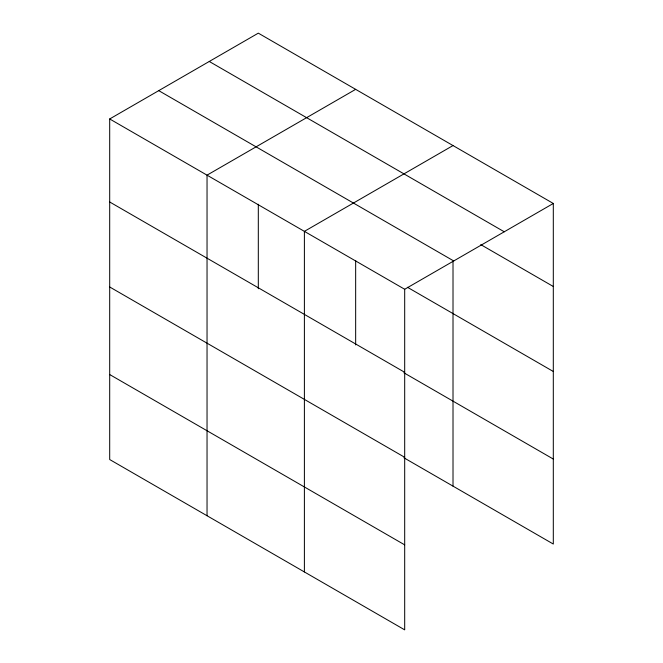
<?xml version="1.0" encoding="UTF-8"?>
<svg xmlns="http://www.w3.org/2000/svg" width="663" height="663" viewBox="0 0 663 663"><rect width="100%" height="100%" fill="white"/><g stroke="black" fill="none" stroke-linecap="round" stroke-linejoin="round"><path stroke-width="0.99" d="M453.011 261.355L453.011 486.136M109.693 118.959L404.687 289.267L404.687 629.85L109.693 459.534L109.693 118.959L258.313 33.15L553.307 203.466L553.307 544.041L403.891 457.777M355.658 89.356L207.038 175.156L207.038 515.739M453.011 145.562L304.392 231.362L304.392 571.945M404.687 289.267L553.307 203.466M209.268 61.468L504.261 231.785M480.774 244.622L553.307 286.499M158.739 90.64L453.732 260.957M407.463 287.286L553.307 371.487M109.693 201.991L404.687 372.299M403.891 372.788L553.307 459.053M109.693 286.98L404.687 457.296M109.693 374.545L404.687 544.862M355.658 260.468L355.658 344.942M258.313 204.262L258.313 288.736"/></g></svg>
